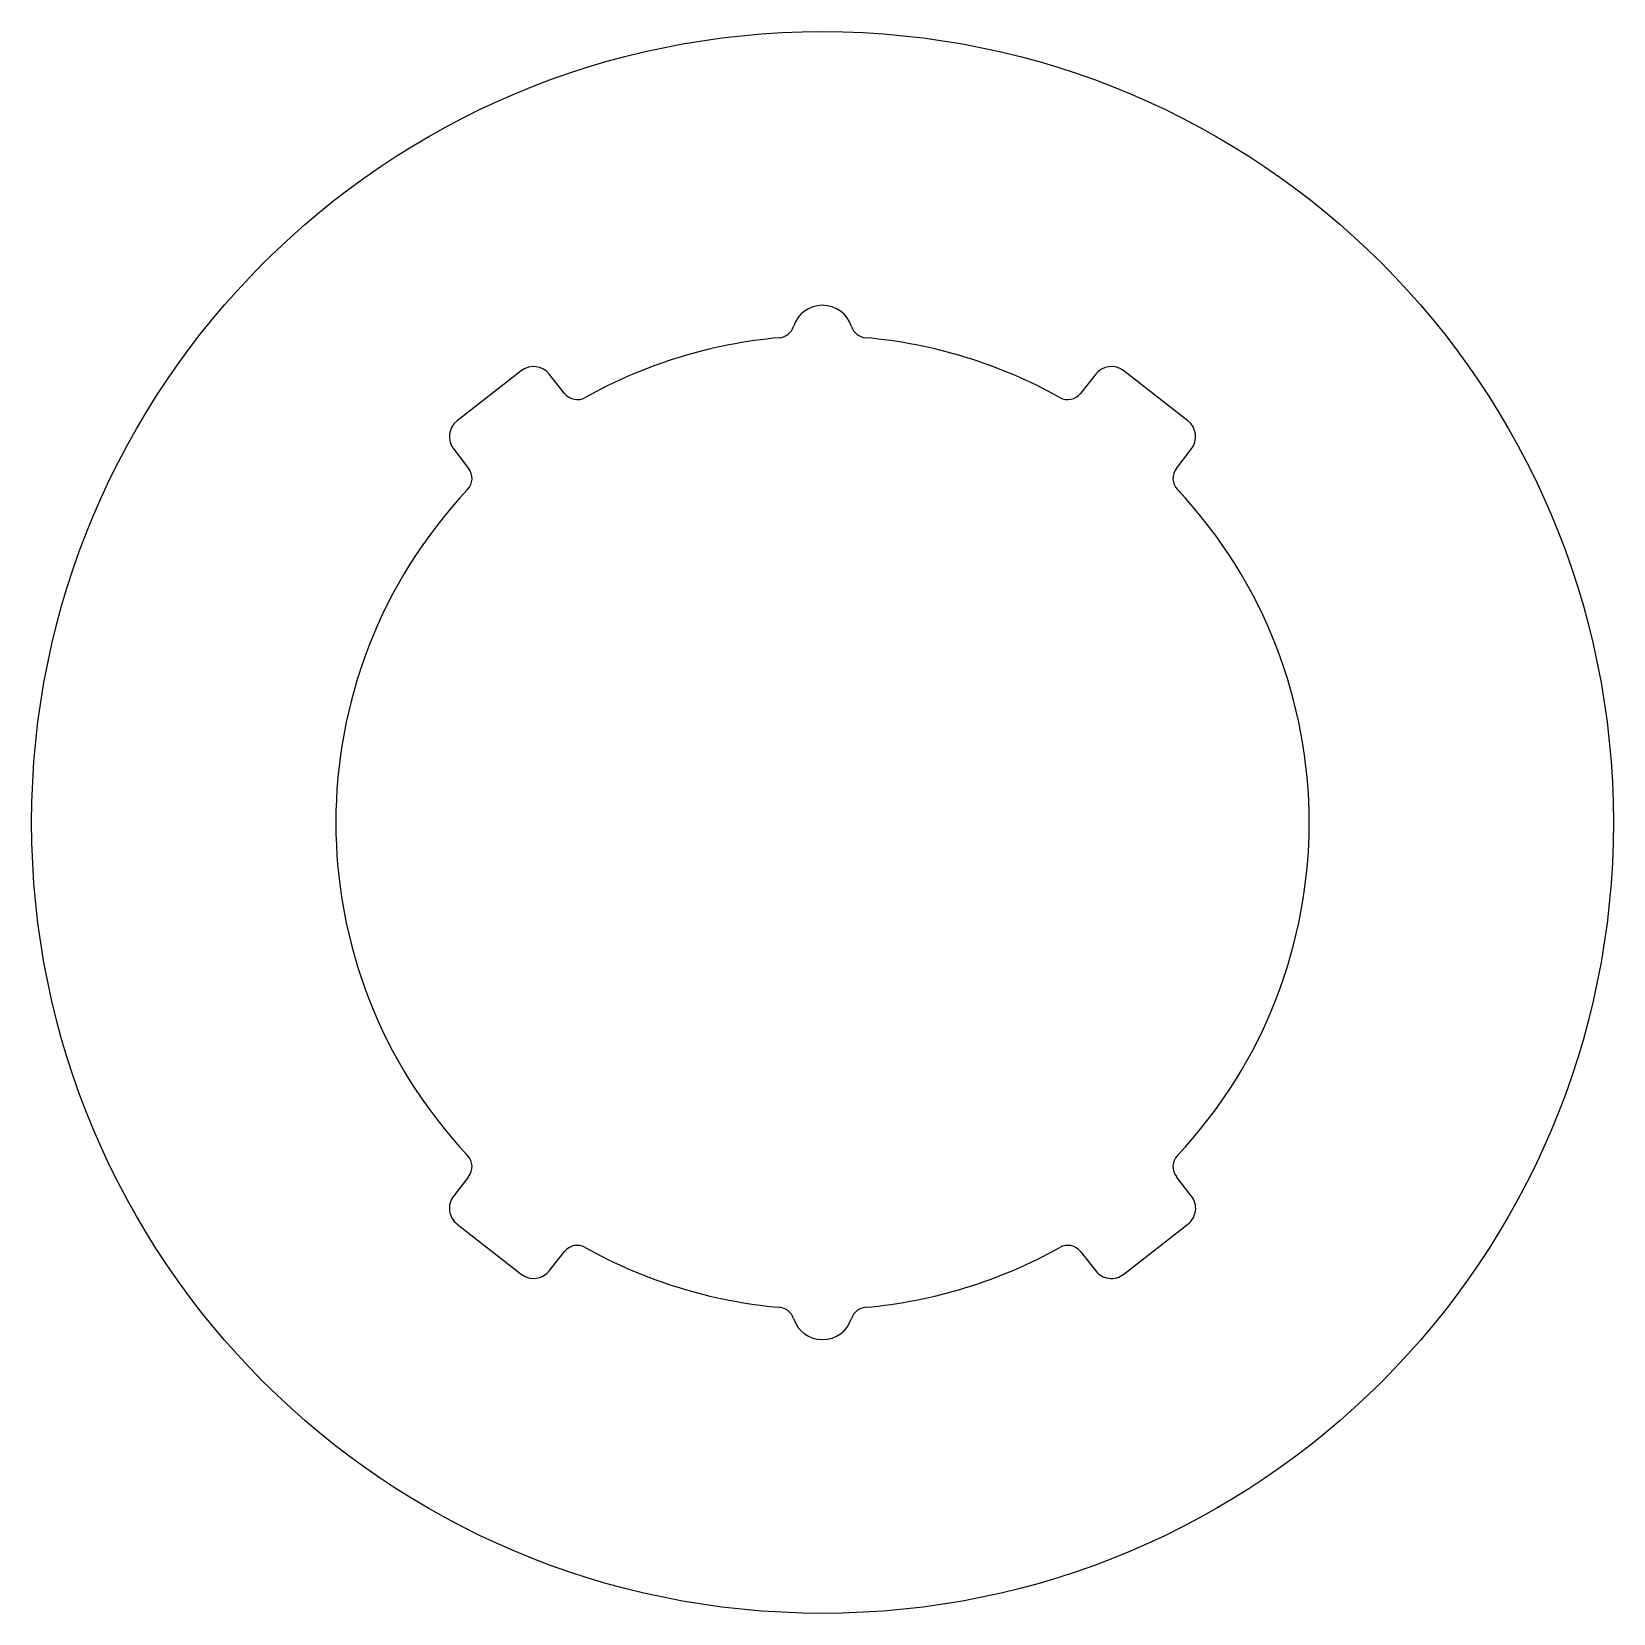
# Model space of a CAD drawing. Extents: x 3588.2 to 3627.2, y 426.9 to 465.9.
import ezdxf

# ---------------------------------------------------------------- set-up
doc = ezdxf.new("R2010")
doc.units = 0
doc.layers.add('204', color=7, linetype='CONTINUOUS')

msp = doc.modelspace()

# ---------------------------------------------------------------- linework, layer by layer
at = {"layer": '204', "linetype": 'CONTINUOUS'}
for p, q in [((3600.319, 457.565), (3598.743, 456.334)), ((3601.388, 457.009), (3601.021, 457.479)), ((3614.479, 457.479), (3614.112, 457.009)), ((3616.757, 456.334), (3615.181, 457.565)), ((3598.657, 455.632), (3599.024, 455.162)), ((3616.476, 455.162), (3616.843, 455.632)), ((3599.024, 437.697), (3598.657, 437.227)), ((3616.843, 437.227), (3616.476, 437.697)), ((3598.743, 436.526), (3600.319, 435.294)), ((3615.181, 435.294), (3616.757, 436.526)), ((3601.021, 435.38), (3601.388, 435.85)), ((3614.112, 435.85), (3614.479, 435.38))]:
    msp.add_line(p, q, dxfattribs=at)
msp.add_circle((3607.75, 446.43), 19.5, dxfattribs=at)
for centre, radius, start, end in [((3607.75, 458.433), 0.749, 90.0002, 162.4103), ((3607.75, 458.433), 0.749, 17.5897, 89.9998), ((3606.655, 458.781), 0.4, 275.0659, 342.1993), ((3608.845, 458.781), 0.4, 197.8007, 264.9341), ((3607.748, 446.437), 11.993, 95.0586, 119.1934), ((3607.752, 446.437), 11.993, 60.8066, 84.9414), ((3600.627, 457.171), 0.5, 38, 128), ((3614.873, 457.171), 0.5, 52, 142), ((3601.703, 457.256), 0.4, 218, 299.1861), ((3613.797, 457.256), 0.4, 240.8139, 322), ((3599.051, 455.94), 0.5, 128, 218), ((3616.449, 455.94), 0.5, 322, 52), ((3598.709, 454.916), 0.4, 316.8139, 38), ((3616.791, 454.916), 0.4, 142, 223.1861), ((3607.749, 446.43), 11.999, 136.8108, 223.1892), ((3607.751, 446.43), 11.999, 316.8108, 43.1892), ((3598.709, 437.944), 0.4, 322, 43.1861), ((3616.791, 437.944), 0.4, 136.8139, 218), ((3599.045, 436.919), 0.496, 141.5363, 232.4639), ((3616.455, 436.919), 0.496, 307.5361, 38.4637), ((3601.703, 435.604), 0.4, 60.8139, 142), ((3607.753, 446.441), 12.012, 240.8258, 264.9222), ((3607.746, 446.441), 12.012, 275.0778, 299.1742), ((3613.797, 435.604), 0.4, 38, 119.1861), ((3600.627, 435.688), 0.5, 232, 322), ((3614.873, 435.688), 0.5, 218, 308), ((3606.657, 434.08), 0.398, 17.5808, 85.1527), ((3608.843, 434.08), 0.398, 94.8473, 162.4192), ((3607.75, 434.43), 0.75, 197.8007, 270), ((3607.75, 434.43), 0.75, 270, 342.1993)]:
    msp.add_arc(centre, radius, start, end, dxfattribs=at)

doc.saveas('drawing.dxf')
